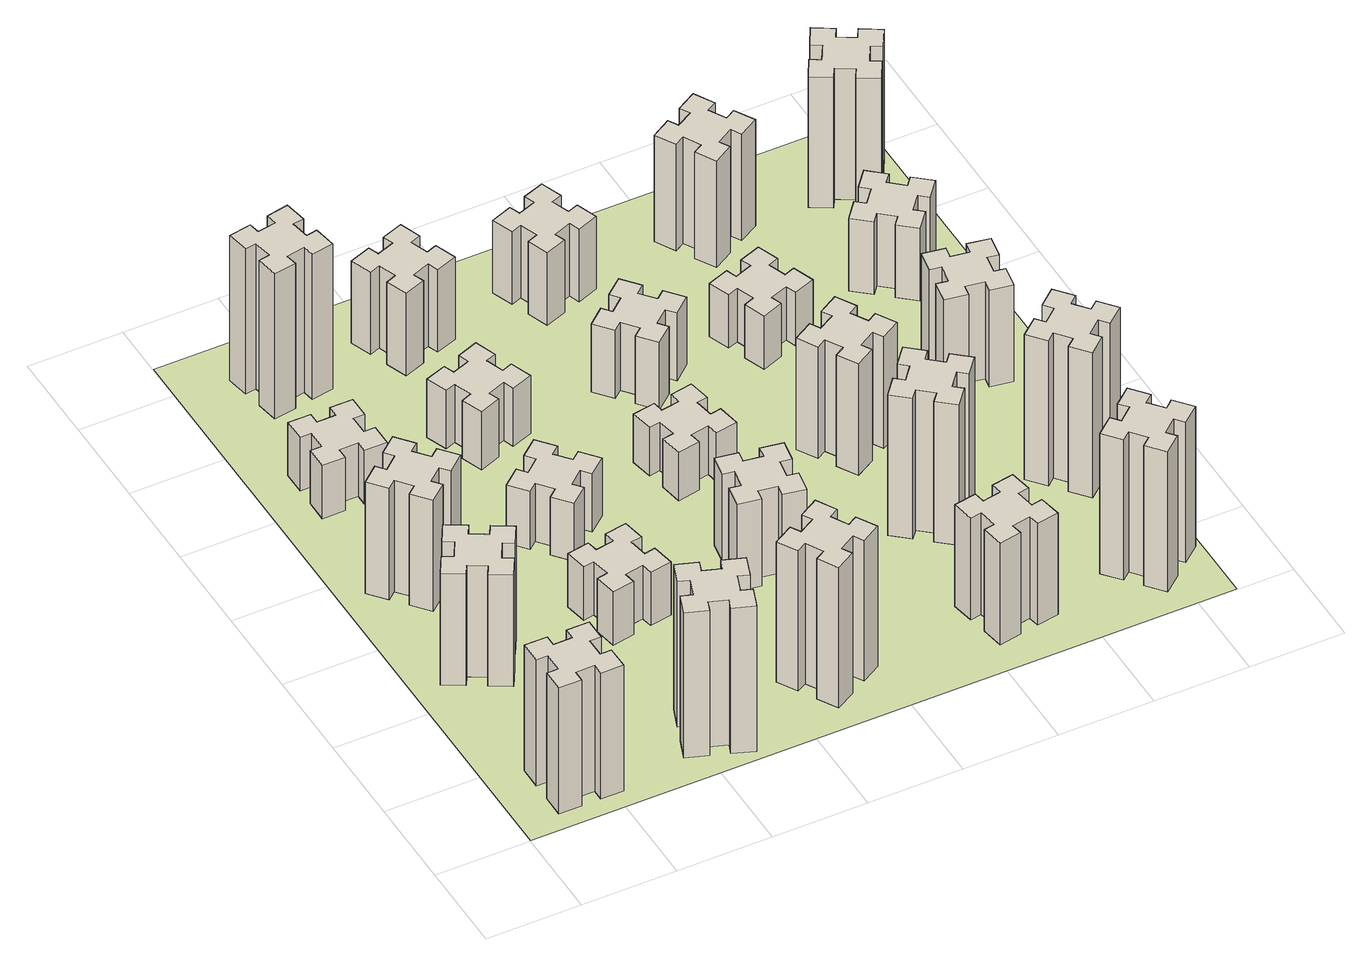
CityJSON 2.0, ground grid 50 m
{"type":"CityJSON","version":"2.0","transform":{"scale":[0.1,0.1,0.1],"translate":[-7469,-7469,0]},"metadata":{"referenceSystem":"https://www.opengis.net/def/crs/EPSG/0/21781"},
"CityObjects":{
"building1":{"type":"Building","attributes":{"class":"1000","function":"1000","usage":"1000","yearOfConstruction":2016,"roofType":"1000","measuredHeight":78,"storeysAboveGround":30,"storeysBelowGround":0},"geometry":[{"type":"Solid","lod":"1","boundaries":[[[[0,1,2,3,4,5,6,7,8,9,10,11,12,13,14,15,16,17,18,19]],[[17,16,20,21]],[[16,15,22,20]],[[15,14,23,22]],[[14,13,24,23]],[[13,12,25,24]],[[12,11,26,25]],[[11,10,27,26]],[[10,9,28,27]],[[9,8,29,28]],[[8,7,30,29]],[[7,6,31,30]],[[6,5,32,31]],[[5,4,33,32]],[[4,3,34,33]],[[3,2,35,34]],[[2,1,36,35]],[[1,0,37,36]],[[0,19,38,37]],[[19,18,39,38]],[[18,17,21,39]],[[24,25,26,27,28,29,30,31,32,33,34,35,36,37,38,39,21,20,22,23]]]]}]},
"building2":{"type":"Building","attributes":{"class":"1000","function":"1000","usage":"1000","yearOfConstruction":2016,"roofType":"1000","measuredHeight":69,"storeysAboveGround":30,"storeysBelowGround":0},"geometry":[{"type":"Solid","lod":"1","boundaries":[[[[40,41,42,43,44,45,46,47,48,49,50,51,52,53,54,55,56,57,58,59]],[[57,56,60,61]],[[56,55,62,60]],[[55,54,63,62]],[[54,53,64,63]],[[53,52,65,64]],[[52,51,66,65]],[[51,50,67,66]],[[50,49,68,67]],[[49,48,69,68]],[[48,47,70,69]],[[47,46,71,70]],[[46,45,72,71]],[[45,44,73,72]],[[44,43,74,73]],[[43,42,75,74]],[[42,41,76,75]],[[41,40,77,76]],[[40,59,78,77]],[[59,58,79,78]],[[58,57,61,79]],[[64,65,66,67,68,69,70,71,72,73,74,75,76,77,78,79,61,60,62,63]]]]}]},
"building3":{"type":"Building","attributes":{"class":"1000","function":"1000","usage":"1000","yearOfConstruction":2016,"roofType":"1000","measuredHeight":69,"storeysAboveGround":30,"storeysBelowGround":0},"geometry":[{"type":"Solid","lod":"1","boundaries":[[[[80,81,82,83,84,85,86,87,88,89,90,91,92,93,94,95,96,97,98,99]],[[97,96,100,101]],[[96,95,102,100]],[[95,94,103,102]],[[94,93,104,103]],[[93,92,105,104]],[[92,91,106,105]],[[91,90,107,106]],[[90,89,108,107]],[[89,88,109,108]],[[88,87,110,109]],[[87,86,111,110]],[[86,85,112,111]],[[85,84,113,112]],[[84,83,114,113]],[[83,82,115,114]],[[82,81,116,115]],[[81,80,117,116]],[[80,99,118,117]],[[99,98,119,118]],[[98,97,101,119]],[[104,105,106,107,108,109,110,111,112,113,114,115,116,117,118,119,101,100,102,103]]]]}]},
"building4":{"type":"Building","attributes":{"class":"1000","function":"1000","usage":"1000","yearOfConstruction":2016,"roofType":"1000","measuredHeight":33,"storeysAboveGround":30,"storeysBelowGround":0},"geometry":[{"type":"Solid","lod":"1","boundaries":[[[[120,121,122,123,124,125,126,127,128,129,130,131,132,133,134,135,136,137,138,139]],[[137,136,140,141]],[[136,135,142,140]],[[135,134,143,142]],[[134,133,144,143]],[[133,132,145,144]],[[132,131,146,145]],[[131,130,147,146]],[[130,129,148,147]],[[129,128,149,148]],[[128,127,150,149]],[[127,126,151,150]],[[126,125,152,151]],[[125,124,153,152]],[[124,123,154,153]],[[123,122,155,154]],[[122,121,156,155]],[[121,120,157,156]],[[120,139,158,157]],[[139,138,159,158]],[[138,137,141,159]],[[144,145,146,147,148,149,150,151,152,153,154,155,156,157,158,159,141,140,142,143]]]]}]},
"building5":{"type":"Building","attributes":{"class":"1000","function":"1000","usage":"1000","yearOfConstruction":2016,"roofType":"1000","measuredHeight":90,"storeysAboveGround":30,"storeysBelowGround":0},"geometry":[{"type":"Solid","lod":"1","boundaries":[[[[160,161,162,163,164,165,166,167,168,169,170,171,172,173,174,175,176,177,178,179]],[[177,176,180,181]],[[176,175,182,180]],[[175,174,183,182]],[[174,173,184,183]],[[173,172,185,184]],[[172,171,186,185]],[[171,170,187,186]],[[170,169,188,187]],[[169,168,189,188]],[[168,167,190,189]],[[167,166,191,190]],[[166,165,192,191]],[[165,164,193,192]],[[164,163,194,193]],[[163,162,195,194]],[[162,161,196,195]],[[161,160,197,196]],[[160,179,198,197]],[[179,178,199,198]],[[178,177,181,199]],[[184,185,186,187,188,189,190,191,192,193,194,195,196,197,198,199,181,180,182,183]]]]}]},
"building6":{"type":"Building","attributes":{"class":"1000","function":"1000","usage":"1000","yearOfConstruction":2016,"roofType":"1000","measuredHeight":90,"storeysAboveGround":30,"storeysBelowGround":0},"geometry":[{"type":"Solid","lod":"1","boundaries":[[[[200,201,202,203,204,205,206,207,208,209,210,211,212,213,214,215,216,217,218,219]],[[217,216,220,221]],[[216,215,222,220]],[[215,214,223,222]],[[214,213,224,223]],[[213,212,225,224]],[[212,211,226,225]],[[211,210,227,226]],[[210,209,228,227]],[[209,208,229,228]],[[208,207,230,229]],[[207,206,231,230]],[[206,205,232,231]],[[205,204,233,232]],[[204,203,234,233]],[[203,202,235,234]],[[202,201,236,235]],[[201,200,237,236]],[[200,219,238,237]],[[219,218,239,238]],[[218,217,221,239]],[[224,225,226,227,228,229,230,231,232,233,234,235,236,237,238,239,221,220,222,223]]]]}]},
"building7":{"type":"Building","attributes":{"class":"1000","function":"1000","usage":"1000","yearOfConstruction":2016,"roofType":"1000","measuredHeight":33,"storeysAboveGround":30,"storeysBelowGround":0},"geometry":[{"type":"Solid","lod":"1","boundaries":[[[[240,241,242,243,244,245,246,247,248,249,250,251,252,253,254,255,256,257,258,259]],[[257,256,260,261]],[[256,255,262,260]],[[255,254,263,262]],[[254,253,264,263]],[[253,252,265,264]],[[252,251,266,265]],[[251,250,267,266]],[[250,249,268,267]],[[249,248,269,268]],[[248,247,270,269]],[[247,246,271,270]],[[246,245,272,271]],[[245,244,273,272]],[[244,243,274,273]],[[243,242,275,274]],[[242,241,276,275]],[[241,240,277,276]],[[240,259,278,277]],[[259,258,279,278]],[[258,257,261,279]],[[264,265,266,267,268,269,270,271,272,273,274,275,276,277,278,279,261,260,262,263]]]]}]},
"building8":{"type":"Building","attributes":{"class":"1000","function":"1000","usage":"1000","yearOfConstruction":2016,"roofType":"1000","measuredHeight":36,"storeysAboveGround":30,"storeysBelowGround":0},"geometry":[{"type":"Solid","lod":"1","boundaries":[[[[280,281,282,283,284,285,286,287,288,289,290,291,292,293,294,295,296,297,298,299]],[[297,296,300,301]],[[296,295,302,300]],[[295,294,303,302]],[[294,293,304,303]],[[293,292,305,304]],[[292,291,306,305]],[[291,290,307,306]],[[290,289,308,307]],[[289,288,309,308]],[[288,287,310,309]],[[287,286,311,310]],[[286,285,312,311]],[[285,284,313,312]],[[284,283,314,313]],[[283,282,315,314]],[[282,281,316,315]],[[281,280,317,316]],[[280,299,318,317]],[[299,298,319,318]],[[298,297,301,319]],[[304,305,306,307,308,309,310,311,312,313,314,315,316,317,318,319,301,300,302,303]]]]}]},
"building9":{"type":"Building","attributes":{"class":"1000","function":"1000","usage":"1000","yearOfConstruction":2016,"roofType":"1000","measuredHeight":87,"storeysAboveGround":30,"storeysBelowGround":0},"geometry":[{"type":"Solid","lod":"1","boundaries":[[[[320,321,322,323,324,325,326,327,328,329,330,331,332,333,334,335,336,337,338,339]],[[337,336,340,341]],[[336,335,342,340]],[[335,334,343,342]],[[334,333,344,343]],[[333,332,345,344]],[[332,331,346,345]],[[331,330,347,346]],[[330,329,348,347]],[[329,328,349,348]],[[328,327,350,349]],[[327,326,351,350]],[[326,325,352,351]],[[325,324,353,352]],[[324,323,354,353]],[[323,322,355,354]],[[322,321,356,355]],[[321,320,357,356]],[[320,339,358,357]],[[339,338,359,358]],[[338,337,341,359]],[[344,345,346,347,348,349,350,351,352,353,354,355,356,357,358,359,341,340,342,343]]]]}]},
"building10":{"type":"Building","attributes":{"class":"1000","function":"1000","usage":"1000","yearOfConstruction":2016,"roofType":"1000","measuredHeight":36,"storeysAboveGround":30,"storeysBelowGround":0},"geometry":[{"type":"Solid","lod":"1","boundaries":[[[[360,361,362,363,364,365,366,367,368,369,370,371,372,373,374,375,376,377,378,379]],[[377,376,380,381]],[[376,375,382,380]],[[375,374,383,382]],[[374,373,384,383]],[[373,372,385,384]],[[372,371,386,385]],[[371,370,387,386]],[[370,369,388,387]],[[369,368,389,388]],[[368,367,390,389]],[[367,366,391,390]],[[366,365,392,391]],[[365,364,393,392]],[[364,363,394,393]],[[363,362,395,394]],[[362,361,396,395]],[[361,360,397,396]],[[360,379,398,397]],[[379,378,399,398]],[[378,377,381,399]],[[384,385,386,387,388,389,390,391,392,393,394,395,396,397,398,399,381,380,382,383]]]]}]},
"building11":{"type":"Building","attributes":{"class":"1000","function":"1000","usage":"1000","yearOfConstruction":2016,"roofType":"1000","measuredHeight":51,"storeysAboveGround":30,"storeysBelowGround":0},"geometry":[{"type":"Solid","lod":"1","boundaries":[[[[400,401,402,403,404,405,406,407,408,409,410,411,412,413,414,415,416,417,418,419]],[[417,416,420,421]],[[416,415,422,420]],[[415,414,423,422]],[[414,413,424,423]],[[413,412,425,424]],[[412,411,426,425]],[[411,410,427,426]],[[410,409,428,427]],[[409,408,429,428]],[[408,407,430,429]],[[407,406,431,430]],[[406,405,432,431]],[[405,404,433,432]],[[404,403,434,433]],[[403,402,435,434]],[[402,401,436,435]],[[401,400,437,436]],[[400,419,438,437]],[[419,418,439,438]],[[418,417,421,439]],[[424,425,426,427,428,429,430,431,432,433,434,435,436,437,438,439,421,420,422,423]]]]}]},
"building12":{"type":"Building","attributes":{"class":"1000","function":"1000","usage":"1000","yearOfConstruction":2016,"roofType":"1000","measuredHeight":54,"storeysAboveGround":30,"storeysBelowGround":0},"geometry":[{"type":"Solid","lod":"1","boundaries":[[[[440,441,442,443,444,445,446,447,448,449,450,451,452,453,454,455,456,457,458,459]],[[457,456,460,461]],[[456,455,462,460]],[[455,454,463,462]],[[454,453,464,463]],[[453,452,465,464]],[[452,451,466,465]],[[451,450,467,466]],[[450,449,468,467]],[[449,448,469,468]],[[448,447,470,469]],[[447,446,471,470]],[[446,445,472,471]],[[445,444,473,472]],[[444,443,474,473]],[[443,442,475,474]],[[442,441,476,475]],[[441,440,477,476]],[[440,459,478,477]],[[459,458,479,478]],[[458,457,461,479]],[[464,465,466,467,468,469,470,471,472,473,474,475,476,477,478,479,461,460,462,463]]]]}]},
"building13":{"type":"Building","attributes":{"class":"1000","function":"1000","usage":"1000","yearOfConstruction":2016,"roofType":"1000","measuredHeight":30,"storeysAboveGround":30,"storeysBelowGround":0},"geometry":[{"type":"Solid","lod":"1","boundaries":[[[[480,481,482,483,484,485,486,487,488,489,490,491,492,493,494,495,496,497,498,499]],[[497,496,500,501]],[[496,495,502,500]],[[495,494,503,502]],[[494,493,504,503]],[[493,492,505,504]],[[492,491,506,505]],[[491,490,507,506]],[[490,489,508,507]],[[489,488,509,508]],[[488,487,510,509]],[[487,486,511,510]],[[486,485,512,511]],[[485,484,513,512]],[[484,483,514,513]],[[483,482,515,514]],[[482,481,516,515]],[[481,480,517,516]],[[480,499,518,517]],[[499,498,519,518]],[[498,497,501,519]],[[504,505,506,507,508,509,510,511,512,513,514,515,516,517,518,519,501,500,502,503]]]]}]},
"building14":{"type":"Building","attributes":{"class":"1000","function":"1000","usage":"1000","yearOfConstruction":2016,"roofType":"1000","measuredHeight":42,"storeysAboveGround":30,"storeysBelowGround":0},"geometry":[{"type":"Solid","lod":"1","boundaries":[[[[520,521,522,523,524,525,526,527,528,529,530,531,532,533,534,535,536,537,538,539]],[[537,536,540,541]],[[536,535,542,540]],[[535,534,543,542]],[[534,533,544,543]],[[533,532,545,544]],[[532,531,546,545]],[[531,530,547,546]],[[530,529,548,547]],[[529,528,549,548]],[[528,527,550,549]],[[527,526,551,550]],[[526,525,552,551]],[[525,524,553,552]],[[524,523,554,553]],[[523,522,555,554]],[[522,521,556,555]],[[521,520,557,556]],[[520,539,558,557]],[[539,538,559,558]],[[538,537,541,559]],[[544,545,546,547,548,549,550,551,552,553,554,555,556,557,558,559,541,540,542,543]]]]}]},
"building15":{"type":"Building","attributes":{"class":"1000","function":"1000","usage":"1000","yearOfConstruction":2016,"roofType":"1000","measuredHeight":63,"storeysAboveGround":30,"storeysBelowGround":0},"geometry":[{"type":"Solid","lod":"1","boundaries":[[[[560,561,562,563,564,565,566,567,568,569,570,571,572,573,574,575,576,577,578,579]],[[577,576,580,581]],[[576,575,582,580]],[[575,574,583,582]],[[574,573,584,583]],[[573,572,585,584]],[[572,571,586,585]],[[571,570,587,586]],[[570,569,588,587]],[[569,568,589,588]],[[568,567,590,589]],[[567,566,591,590]],[[566,565,592,591]],[[565,564,593,592]],[[564,563,594,593]],[[563,562,595,594]],[[562,561,596,595]],[[561,560,597,596]],[[560,579,598,597]],[[579,578,599,598]],[[578,577,581,599]],[[584,585,586,587,588,589,590,591,592,593,594,595,596,597,598,599,581,580,582,583]]]]}]},
"building16":{"type":"Building","attributes":{"class":"1000","function":"1000","usage":"1000","yearOfConstruction":2016,"roofType":"1000","measuredHeight":45,"storeysAboveGround":30,"storeysBelowGround":0},"geometry":[{"type":"Solid","lod":"1","boundaries":[[[[600,601,602,603,604,605,606,607,608,609,610,611,612,613,614,615,616,617,618,619]],[[617,616,620,621]],[[616,615,622,620]],[[615,614,623,622]],[[614,613,624,623]],[[613,612,625,624]],[[612,611,626,625]],[[611,610,627,626]],[[610,609,628,627]],[[609,608,629,628]],[[608,607,630,629]],[[607,606,631,630]],[[606,605,632,631]],[[605,604,633,632]],[[604,603,634,633]],[[603,602,635,634]],[[602,601,636,635]],[[601,600,637,636]],[[600,619,638,637]],[[619,618,639,638]],[[618,617,621,639]],[[624,625,626,627,628,629,630,631,632,633,634,635,636,637,638,639,621,620,622,623]]]]}]},
"building17":{"type":"Building","attributes":{"class":"1000","function":"1000","usage":"1000","yearOfConstruction":2016,"roofType":"1000","measuredHeight":87,"storeysAboveGround":30,"storeysBelowGround":0},"geometry":[{"type":"Solid","lod":"1","boundaries":[[[[640,641,642,643,644,645,646,647,648,649,650,651,652,653,654,655,656,657,658,659]],[[657,656,660,661]],[[656,655,662,660]],[[655,654,663,662]],[[654,653,664,663]],[[653,652,665,664]],[[652,651,666,665]],[[651,650,667,666]],[[650,649,668,667]],[[649,648,669,668]],[[648,647,670,669]],[[647,646,671,670]],[[646,645,672,671]],[[645,644,673,672]],[[644,643,674,673]],[[643,642,675,674]],[[642,641,676,675]],[[641,640,677,676]],[[640,659,678,677]],[[659,658,679,678]],[[658,657,661,679]],[[664,665,666,667,668,669,670,671,672,673,674,675,676,677,678,679,661,660,662,663]]]]}]},
"building18":{"type":"Building","attributes":{"class":"1000","function":"1000","usage":"1000","yearOfConstruction":2016,"roofType":"1000","measuredHeight":69,"storeysAboveGround":30,"storeysBelowGround":0},"geometry":[{"type":"Solid","lod":"1","boundaries":[[[[680,681,682,683,684,685,686,687,688,689,690,691,692,693,694,695,696,697,698,699]],[[697,696,700,701]],[[696,695,702,700]],[[695,694,703,702]],[[694,693,704,703]],[[693,692,705,704]],[[692,691,706,705]],[[691,690,707,706]],[[690,689,708,707]],[[689,688,709,708]],[[688,687,710,709]],[[687,686,711,710]],[[686,685,712,711]],[[685,684,713,712]],[[684,683,714,713]],[[683,682,715,714]],[[682,681,716,715]],[[681,680,717,716]],[[680,699,718,717]],[[699,698,719,718]],[[698,697,701,719]],[[704,705,706,707,708,709,710,711,712,713,714,715,716,717,718,719,701,700,702,703]]]]}]},
"building19":{"type":"Building","attributes":{"class":"1000","function":"1000","usage":"1000","yearOfConstruction":2016,"roofType":"1000","measuredHeight":33,"storeysAboveGround":30,"storeysBelowGround":0},"geometry":[{"type":"Solid","lod":"1","boundaries":[[[[720,721,722,723,724,725,726,727,728,729,730,731,732,733,734,735,736,737,738,739]],[[737,736,740,741]],[[736,735,742,740]],[[735,734,743,742]],[[734,733,744,743]],[[733,732,745,744]],[[732,731,746,745]],[[731,730,747,746]],[[730,729,748,747]],[[729,728,749,748]],[[728,727,750,749]],[[727,726,751,750]],[[726,725,752,751]],[[725,724,753,752]],[[724,723,754,753]],[[723,722,755,754]],[[722,721,756,755]],[[721,720,757,756]],[[720,739,758,757]],[[739,738,759,758]],[[738,737,741,759]],[[744,745,746,747,748,749,750,751,752,753,754,755,756,757,758,759,741,740,742,743]]]]}]},
"building20":{"type":"Building","attributes":{"class":"1000","function":"1000","usage":"1000","yearOfConstruction":2016,"roofType":"1000","measuredHeight":87,"storeysAboveGround":30,"storeysBelowGround":0},"geometry":[{"type":"Solid","lod":"1","boundaries":[[[[760,761,762,763,764,765,766,767,768,769,770,771,772,773,774,775,776,777,778,779]],[[777,776,780,781]],[[776,775,782,780]],[[775,774,783,782]],[[774,773,784,783]],[[773,772,785,784]],[[772,771,786,785]],[[771,770,787,786]],[[770,769,788,787]],[[769,768,789,788]],[[768,767,790,789]],[[767,766,791,790]],[[766,765,792,791]],[[765,764,793,792]],[[764,763,794,793]],[[763,762,795,794]],[[762,761,796,795]],[[761,760,797,796]],[[760,779,798,797]],[[779,778,799,798]],[[778,777,781,799]],[[784,785,786,787,788,789,790,791,792,793,794,795,796,797,798,799,781,780,782,783]]]]}]},
"building21":{"type":"Building","attributes":{"class":"1000","function":"1000","usage":"1000","yearOfConstruction":2016,"roofType":"1000","measuredHeight":66,"storeysAboveGround":30,"storeysBelowGround":0},"geometry":[{"type":"Solid","lod":"1","boundaries":[[[[800,801,802,803,804,805,806,807,808,809,810,811,812,813,814,815,816,817,818,819]],[[817,816,820,821]],[[816,815,822,820]],[[815,814,823,822]],[[814,813,824,823]],[[813,812,825,824]],[[812,811,826,825]],[[811,810,827,826]],[[810,809,828,827]],[[809,808,829,828]],[[808,807,830,829]],[[807,806,831,830]],[[806,805,832,831]],[[805,804,833,832]],[[804,803,834,833]],[[803,802,835,834]],[[802,801,836,835]],[[801,800,837,836]],[[800,819,838,837]],[[819,818,839,838]],[[818,817,821,839]],[[824,825,826,827,828,829,830,831,832,833,834,835,836,837,838,839,821,820,822,823]]]]}]},
"building22":{"type":"Building","attributes":{"class":"1000","function":"1000","usage":"1000","yearOfConstruction":2016,"roofType":"1000","measuredHeight":90,"storeysAboveGround":30,"storeysBelowGround":0},"geometry":[{"type":"Solid","lod":"1","boundaries":[[[[840,841,842,843,844,845,846,847,848,849,850,851,852,853,854,855,856,857,858,859]],[[857,856,860,861]],[[856,855,862,860]],[[855,854,863,862]],[[854,853,864,863]],[[853,852,865,864]],[[852,851,866,865]],[[851,850,867,866]],[[850,849,868,867]],[[849,848,869,868]],[[848,847,870,869]],[[847,846,871,870]],[[846,845,872,871]],[[845,844,873,872]],[[844,843,874,873]],[[843,842,875,874]],[[842,841,876,875]],[[841,840,877,876]],[[840,859,878,877]],[[859,858,879,878]],[[858,857,861,879]],[[864,865,866,867,868,869,870,871,872,873,874,875,876,877,878,879,861,860,862,863]]]]}]},
"building23":{"type":"Building","attributes":{"class":"1000","function":"1000","usage":"1000","yearOfConstruction":2016,"roofType":"1000","measuredHeight":60,"storeysAboveGround":30,"storeysBelowGround":0},"geometry":[{"type":"Solid","lod":"1","boundaries":[[[[880,881,882,883,884,885,886,887,888,889,890,891,892,893,894,895,896,897,898,899]],[[897,896,900,901]],[[896,895,902,900]],[[895,894,903,902]],[[894,893,904,903]],[[893,892,905,904]],[[892,891,906,905]],[[891,890,907,906]],[[890,889,908,907]],[[889,888,909,908]],[[888,887,910,909]],[[887,886,911,910]],[[886,885,912,911]],[[885,884,913,912]],[[884,883,914,913]],[[883,882,915,914]],[[882,881,916,915]],[[881,880,917,916]],[[880,899,918,917]],[[899,898,919,918]],[[898,897,901,919]],[[904,905,906,907,908,909,910,911,912,913,914,915,916,917,918,919,901,900,902,903]]]]}]},
"building24":{"type":"Building","attributes":{"class":"1000","function":"1000","usage":"1000","yearOfConstruction":2016,"roofType":"1000","measuredHeight":45,"storeysAboveGround":30,"storeysBelowGround":0},"geometry":[{"type":"Solid","lod":"1","boundaries":[[[[920,921,922,923,924,925,926,927,928,929,930,931,932,933,934,935,936,937,938,939]],[[937,936,940,941]],[[936,935,942,940]],[[935,934,943,942]],[[934,933,944,943]],[[933,932,945,944]],[[932,931,946,945]],[[931,930,947,946]],[[930,929,948,947]],[[929,928,949,948]],[[928,927,950,949]],[[927,926,951,950]],[[926,925,952,951]],[[925,924,953,952]],[[924,923,954,953]],[[923,922,955,954]],[[922,921,956,955]],[[921,920,957,956]],[[920,939,958,957]],[[939,938,959,958]],[[938,937,941,959]],[[944,945,946,947,948,949,950,951,952,953,954,955,956,957,958,959,941,940,942,943]]]]}]},
"building25":{"type":"Building","attributes":{"class":"1000","function":"1000","usage":"1000","yearOfConstruction":2016,"roofType":"1000","measuredHeight":81,"storeysAboveGround":30,"storeysBelowGround":0},"geometry":[{"type":"Solid","lod":"1","boundaries":[[[[960,961,962,963,964,965,966,967,968,969,970,971,972,973,974,975,976,977,978,979]],[[977,976,980,981]],[[976,975,982,980]],[[975,974,983,982]],[[974,973,984,983]],[[973,972,985,984]],[[972,971,986,985]],[[971,970,987,986]],[[970,969,988,987]],[[969,968,989,988]],[[968,967,990,989]],[[967,966,991,990]],[[966,965,992,991]],[[965,964,993,992]],[[964,963,994,993]],[[963,962,995,994]],[[962,961,996,995]],[[961,960,997,996]],[[960,979,998,997]],[[979,978,999,998]],[[978,977,981,999]],[[984,985,986,987,988,989,990,991,992,993,994,995,996,997,998,999,981,980,982,983]]]]}]},
"landuse1":{"type":"LandUse","attributes":{"name":"plot1","function":"1010"},"geometry":[{"type":"MultiSurface","lod":"1","boundaries":[[[1000,1001,1002,1003]]]}]}
},
"vertices":[
[265,325,0],[265,225,0],[205,225,0],[205,105,0],[325,105,0],[325,165,0],[425,165,0],[425,105,0],[545,105,0],[545,225,0],[485,225,0],[485,325,0],[545,325,0],[545,445,0],[425,445,0],[425,385,0],[325,385,0],[325,445,0],[205,445,0],[205,325,0],[325,385,780],[325,445,780],[425,385,780],[425,445,780],[545,445,780],[545,325,780],[485,325,780],[485,225,780],[545,225,780],[545,105,780],[425,105,780],[425,165,780],[325,165,780],[325,105,780],[205,105,780],[205,225,780],[265,225,780],[265,325,780],[205,325,780],[205,445,780],
[305,1314,0],[255,1227,0],[203,1257,0],[143,1153,0],[247,1093,0],[277,1145,0],[364,1095,0],[334,1043,0],[438,983,0],[498,1087,0],[446,1117,0],[496,1204,0],[548,1174,0],[608,1278,0],[504,1338,0],[474,1286,0],[387,1336,0],[417,1388,0],[313,1448,0],[253,1344,0],[387,1336,690],[417,1388,690],[474,1286,690],[504,1338,690],[608,1278,690],[548,1174,690],[496,1204,690],[446,1117,690],[498,1087,690],[438,983,690],[334,1043,690],[364,1095,690],[277,1145,690],[247,1093,690],[143,1153,690],[203,1257,690],[255,1227,690],[305,1314,690],[253,1344,690],[313,1448,690],
[492,1888,0],[427,1964,0],[473,2003,0],[396,2095,0],[304,2018,0],[343,1972,0],[266,1907,0],[228,1953,0],[136,1876,0],[213,1784,0],[259,1823,0],[323,1746,0],[277,1708,0],[354,1616,0],[446,1693,0],[408,1739,0],[484,1803,0],[523,1757,0],[615,1834,0],[538,1926,0],[484,1803,690],[523,1757,690],[408,1739,690],[446,1693,690],[354,1616,690],[277,1708,690],[323,1746,690],[259,1823,690],[213,1784,690],[136,1876,690],[228,1953,690],[266,1907,690],[343,1972,690],[304,2018,690],[396,2095,690],[473,2003,690],[427,1964,690],[492,1888,690],[538,1926,690],[615,1834,690],
[485,2545,0],[485,2645,0],[545,2645,0],[545,2765,0],[425,2765,0],[425,2705,0],[325,2705,0],[325,2765,0],[205,2765,0],[205,2645,0],[265,2645,0],[265,2545,0],[205,2545,0],[205,2425,0],[325,2425,0],[325,2485,0],[425,2485,0],[425,2425,0],[545,2425,0],[545,2545,0],[425,2485,330],[425,2425,330],[325,2485,330],[325,2425,330],[205,2425,330],[205,2545,330],[265,2545,330],[265,2645,330],[205,2645,330],[205,2765,330],[325,2765,330],[325,2705,330],[425,2705,330],[425,2765,330],[545,2765,330],[545,2645,330],[485,2645,330],[485,2545,330],[545,2545,330],[545,2425,330],
[1029,360,0],[995,266,0],[939,287,0],[897,174,0],[1010,133,0],[1031,189,0],[1125,155,0],[1104,99,0],[1217,57,0],[1258,170,0],[1202,191,0],[1236,285,0],[1292,264,0],[1333,377,0],[1220,418,0],[1200,362,0],[1106,396,0],[1127,452,0],[1014,493,0],[973,380,0],[1106,396,900],[1127,452,900],[1200,362,900],[1220,418,900],[1333,377,900],[1292,264,900],[1236,285,900],[1202,191,900],[1258,170,900],[1217,57,900],[1104,99,900],[1125,155,900],[1031,189,900],[1010,133,900],[897,174,900],[939,287,900],[995,266,900],[1029,360,900],[973,380,900],[1014,493,900],
[592,3305,0],[575,3404,0],[634,3414,0],[613,3532,0],[495,3511,0],[505,3452,0],[407,3435,0],[397,3494,0],[278,3473,0],[299,3355,0],[358,3365,0],[376,3267,0],[317,3257,0],[337,3138,0],[456,3159,0],[445,3218,0],[544,3236,0],[554,3177,0],[672,3197,0],[651,3316,0],[544,3236,900],[554,3177,900],[445,3218,900],[456,3159,900],[337,3138,900],[317,3257,900],[376,3267,900],[358,3365,900],[299,3355,900],[278,3473,900],[397,3494,900],[407,3435,900],[505,3452,900],[495,3511,900],[613,3532,900],[634,3414,900],[575,3404,900],[592,3305,900],[651,3316,900],[672,3197,900],
[1232,1185,0],[1215,1284,0],[1274,1294,0],[1253,1412,0],[1135,1391,0],[1145,1332,0],[1047,1315,0],[1037,1374,0],[918,1353,0],[939,1235,0],[998,1245,0],[1016,1147,0],[957,1137,0],[977,1018,0],[1096,1039,0],[1085,1098,0],[1184,1116,0],[1194,1057,0],[1312,1077,0],[1291,1196,0],[1184,1116,330],[1194,1057,330],[1085,1098,330],[1096,1039,330],[977,1018,330],[957,1137,330],[1016,1147,330],[998,1245,330],[939,1235,330],[918,1353,330],[1037,1374,330],[1047,1315,330],[1145,1332,330],[1135,1391,330],[1253,1412,330],[1274,1294,330],[1215,1284,330],[1232,1185,330],[1291,1196,330],[1312,1077,330],
[1083,1972,0],[1006,1907,0],[968,1953,0],[876,1876,0],[953,1784,0],[999,1823,0],[1063,1746,0],[1017,1708,0],[1094,1616,0],[1186,1693,0],[1148,1739,0],[1224,1803,0],[1263,1757,0],[1355,1834,0],[1278,1926,0],[1232,1888,0],[1167,1964,0],[1213,2003,0],[1136,2095,0],[1044,2018,0],[1167,1964,360],[1213,2003,360],[1232,1888,360],[1278,1926,360],[1355,1834,360],[1263,1757,360],[1224,1803,360],[1148,1739,360],[1186,1693,360],[1094,1616,360],[1017,1708,360],[1063,1746,360],[999,1823,360],[953,1784,360],[876,1876,360],[968,1953,360],[1006,1907,360],[1083,1972,360],[1044,2018,360],[1136,2095,360],
[1744,496,0],[1657,446,0],[1627,498,0],[1523,438,0],[1583,334,0],[1635,364,0],[1685,277,0],[1633,247,0],[1693,143,0],[1797,203,0],[1767,255,0],[1854,305,0],[1884,253,0],[1988,313,0],[1928,417,0],[1876,387,0],[1826,474,0],[1878,504,0],[1818,608,0],[1714,548,0],[1826,474,870],[1878,504,870],[1876,387,870],[1928,417,870],[1988,313,870],[1884,253,870],[1854,305,870],[1767,255,870],[1797,203,870],[1693,143,870],[1633,247,870],[1685,277,870],[1635,364,870],[1583,334,870],[1523,438,870],[1627,498,870],[1657,446,870],[1744,496,870],[1714,548,870],[1818,608,870],
[1106,2475,0],[1200,2509,0],[1220,2453,0],[1333,2494,0],[1292,2607,0],[1236,2586,0],[1202,2680,0],[1258,2700,0],[1217,2813,0],[1104,2772,0],[1125,2716,0],[1031,2682,0],[1010,2738,0],[897,2697,0],[939,2584,0],[995,2605,0],[1029,2511,0],[973,2490,0],[1014,2377,0],[1127,2419,0],[1029,2511,360],[973,2490,360],[995,2605,360],[939,2584,360],[897,2697,360],[1010,2738,360],[1031,2682,360],[1125,2716,360],[1104,2772,360],[1217,2813,360],[1258,2700,360],[1202,2680,360],[1236,2586,360],[1292,2607,360],[1333,2494,360],[1220,2453,360],[1200,2509,360],[1106,2475,360],[1127,2419,360],[1014,2377,360],
[1125,3456,0],[1031,3422,0],[1010,3478,0],[897,3437,0],[939,3324,0],[995,3345,0],[1029,3251,0],[973,3230,0],[1014,3117,0],[1127,3159,0],[1106,3215,0],[1200,3249,0],[1220,3193,0],[1333,3234,0],[1292,3347,0],[1236,3326,0],[1202,3420,0],[1258,3440,0],[1217,3553,0],[1104,3512,0],[1202,3420,510],[1258,3440,510],[1236,3326,510],[1292,3347,510],[1333,3234,510],[1220,3193,510],[1200,3249,510],[1106,3215,510],[1127,3159,510],[1014,3117,510],[973,3230,510],[1029,3251,510],[995,3345,510],[939,3324,510],[897,3437,510],[1010,3478,510],[1031,3422,510],[1125,3456,510],[1104,3512,510],[1217,3553,510],
[1955,1147,0],[1972,1245,0],[2031,1235,0],[2052,1353,0],[1934,1374,0],[1924,1315,0],[1825,1332,0],[1836,1391,0],[1717,1412,0],[1697,1294,0],[1756,1284,0],[1738,1185,0],[1679,1196,0],[1658,1077,0],[1777,1057,0],[1787,1116,0],[1885,1098,0],[1875,1039,0],[1993,1018,0],[2014,1137,0],[1885,1098,540],[1875,1039,540],[1787,1116,540],[1777,1057,540],[1658,1077,540],[1679,1196,540],[1738,1185,540],[1756,1284,540],[1697,1294,540],[1717,1412,540],[1836,1391,540],[1825,1332,540],[1924,1315,540],[1934,1374,540],[2052,1353,540],[2031,1235,540],[1972,1245,540],[1955,1147,540],[2014,1137,540],[1993,1018,540],
[1972,1925,0],[1955,2024,0],[2014,2034,0],[1993,2152,0],[1875,2131,0],[1885,2072,0],[1787,2055,0],[1777,2114,0],[1658,2093,0],[1679,1975,0],[1738,1985,0],[1756,1887,0],[1697,1877,0],[1717,1758,0],[1836,1779,0],[1825,1838,0],[1924,1856,0],[1934,1797,0],[2052,1817,0],[2031,1936,0],[1924,1856,300],[1934,1797,300],[1825,1838,300],[1836,1779,300],[1717,1758,300],[1697,1877,300],[1756,1887,300],[1738,1985,300],[1679,1975,300],[1658,2093,300],[1777,2114,300],[1787,2055,300],[1885,2072,300],[1875,2131,300],[1993,2152,300],[2014,2034,300],[1955,2024,300],[1972,1925,300],[2031,1936,300],[2052,1817,300],
[1988,2479,0],[2064,2543,0],[2103,2497,0],[2195,2574,0],[2118,2666,0],[2072,2628,0],[2007,2704,0],[2053,2743,0],[1976,2835,0],[1884,2758,0],[1923,2712,0],[1846,2647,0],[1808,2693,0],[1716,2616,0],[1793,2524,0],[1839,2563,0],[1903,2486,0],[1857,2448,0],[1934,2356,0],[2026,2433,0],[1903,2486,420],[1857,2448,420],[1839,2563,420],[1793,2524,420],[1716,2616,420],[1808,2693,420],[1846,2647,420],[1923,2712,420],[1884,2758,420],[1976,2835,420],[2053,2743,420],[2007,2704,420],[2072,2628,420],[2118,2666,420],[2195,2574,420],[2103,2497,420],[2064,2543,420],[1988,2479,420],[2026,2433,420],[1934,2356,420],
[2665,258,0],[2764,276,0],[2774,217,0],[2892,237,0],[2871,356,0],[2812,345,0],[2795,444,0],[2854,454,0],[2833,572,0],[2715,551,0],[2725,492,0],[2627,475,0],[2617,534,0],[2498,513,0],[2519,395,0],[2578,405,0],[2596,307,0],[2537,297,0],[2557,178,0],[2676,199,0],[2596,307,630],[2537,297,630],[2578,405,630],[2519,395,630],[2498,513,630],[2617,534,630],[2627,475,630],[2725,492,630],[2715,551,630],[2833,572,630],[2854,454,630],[2795,444,630],[2812,345,630],[2871,356,630],[2892,237,630],[2774,217,630],[2764,276,630],[2665,258,630],[2676,199,630],[2557,178,630],
[1865,3456,0],[1771,3422,0],[1750,3478,0],[1637,3437,0],[1679,3324,0],[1735,3345,0],[1769,3251,0],[1713,3230,0],[1754,3117,0],[1867,3159,0],[1846,3215,0],[1940,3249,0],[1960,3193,0],[2073,3234,0],[2032,3347,0],[1976,3326,0],[1942,3420,0],[1998,3440,0],[1957,3553,0],[1844,3512,0],[1942,3420,450],[1998,3440,450],[1976,3326,450],[2032,3347,450],[2073,3234,450],[1960,3193,450],[1940,3249,450],[1846,3215,450],[1867,3159,450],[1754,3117,450],[1713,3230,450],[1769,3251,450],[1735,3345,450],[1679,3324,450],[1637,3437,450],[1750,3478,450],[1771,3422,450],[1865,3456,450],[1844,3512,450],[1957,3553,450],
[2804,1167,0],[2728,1232,0],[2766,1278,0],[2674,1355,0],[2597,1263,0],[2643,1224,0],[2579,1148,0],[2533,1186,0],[2456,1094,0],[2548,1017,0],[2586,1063,0],[2663,999,0],[2624,953,0],[2716,876,0],[2793,968,0],[2747,1006,0],[2812,1083,0],[2858,1044,0],[2935,1136,0],[2843,1213,0],[2812,1083,870],[2858,1044,870],[2747,1006,870],[2793,968,870],[2716,876,870],[2624,953,870],[2663,999,870],[2586,1063,870],[2548,1017,870],[2456,1094,870],[2533,1186,870],[2579,1148,870],[2643,1224,870],[2597,1263,870],[2674,1355,870],[2766,1278,870],[2728,1232,870],[2804,1167,870],[2843,1213,870],[2935,1136,870],
[2475,1744,0],[2525,1657,0],[2473,1627,0],[2533,1523,0],[2637,1583,0],[2607,1635,0],[2694,1685,0],[2724,1633,0],[2828,1693,0],[2768,1797,0],[2716,1767,0],[2666,1854,0],[2718,1884,0],[2658,1988,0],[2554,1928,0],[2584,1876,0],[2497,1826,0],[2467,1878,0],[2363,1818,0],[2423,1714,0],[2497,1826,690],[2467,1878,690],[2584,1876,690],[2554,1928,690],[2658,1988,690],[2718,1884,690],[2666,1854,690],[2716,1767,690],[2768,1797,690],[2828,1693,690],[2724,1633,690],[2694,1685,690],[2607,1635,690],[2637,1583,690],[2533,1523,690],[2473,1627,690],[2525,1657,690],[2475,1744,690],[2423,1714,690],[2363,1818,690],
[2586,2475,0],[2680,2509,0],[2700,2453,0],[2813,2494,0],[2772,2607,0],[2716,2586,0],[2682,2680,0],[2738,2700,0],[2697,2813,0],[2584,2772,0],[2605,2716,0],[2511,2682,0],[2490,2738,0],[2377,2697,0],[2419,2584,0],[2475,2605,0],[2509,2511,0],[2453,2490,0],[2494,2377,0],[2607,2419,0],[2509,2511,330],[2453,2490,330],[2475,2605,330],[2419,2584,330],[2377,2697,330],[2490,2738,330],[2511,2682,330],[2605,2716,330],[2584,2772,330],[2697,2813,330],[2738,2700,330],[2682,2680,330],[2716,2586,330],[2772,2607,330],[2813,2494,330],[2700,2453,330],[2680,2509,330],[2586,2475,330],[2607,2419,330],[2494,2377,330],
[3468,259,0],[3544,323,0],[3583,277,0],[3675,354,0],[3598,446,0],[3552,408,0],[3487,484,0],[3533,523,0],[3456,615,0],[3364,538,0],[3403,492,0],[3326,427,0],[3288,473,0],[3196,396,0],[3273,304,0],[3319,343,0],[3383,266,0],[3337,228,0],[3414,136,0],[3506,213,0],[3383,266,870],[3337,228,870],[3319,343,870],[3273,304,870],[3196,396,870],[3288,473,870],[3326,427,870],[3403,492,870],[3364,538,870],[3456,615,870],[3533,523,870],[3487,484,870],[3552,408,870],[3598,446,870],[3675,354,870],[3583,277,870],[3544,323,870],[3468,259,870],[3506,213,870],[3414,136,870],
[2684,3456,0],[2597,3406,0],[2567,3458,0],[2463,3398,0],[2523,3294,0],[2575,3324,0],[2625,3237,0],[2573,3207,0],[2633,3103,0],[2737,3163,0],[2707,3215,0],[2794,3265,0],[2824,3213,0],[2928,3273,0],[2868,3377,0],[2816,3347,0],[2766,3434,0],[2818,3464,0],[2758,3568,0],[2654,3508,0],[2766,3434,660],[2818,3464,660],[2816,3347,660],[2868,3377,660],[2928,3273,660],[2824,3213,660],[2794,3265,660],[2707,3215,660],[2737,3163,660],[2633,3103,660],[2573,3207,660],[2625,3237,660],[2575,3324,660],[2523,3294,660],[2463,3398,660],[2567,3458,660],[2597,3406,660],[2684,3456,660],[2654,3508,660],[2758,3568,660],
[3552,1148,0],[3487,1224,0],[3533,1263,0],[3456,1355,0],[3364,1278,0],[3403,1232,0],[3326,1167,0],[3288,1213,0],[3196,1136,0],[3273,1044,0],[3319,1083,0],[3383,1006,0],[3337,968,0],[3414,876,0],[3506,953,0],[3468,999,0],[3544,1063,0],[3583,1017,0],[3675,1094,0],[3598,1186,0],[3544,1063,900],[3583,1017,900],[3468,999,900],[3506,953,900],[3414,876,900],[3337,968,900],[3383,1006,900],[3319,1083,900],[3273,1044,900],[3196,1136,900],[3288,1213,900],[3326,1167,900],[3403,1232,900],[3364,1278,900],[3456,1355,900],[3533,1263,900],[3487,1224,900],[3552,1148,900],[3598,1186,900],[3675,1094,900],
[3267,1856,0],[3365,1838,0],[3355,1779,0],[3473,1758,0],[3494,1877,0],[3435,1887,0],[3452,1985,0],[3511,1975,0],[3532,2093,0],[3414,2114,0],[3404,2055,0],[3305,2072,0],[3316,2131,0],[3197,2152,0],[3177,2034,0],[3236,2024,0],[3218,1925,0],[3159,1936,0],[3138,1817,0],[3257,1797,0],[3218,1925,600],[3159,1936,600],[3236,2024,600],[3177,2034,600],[3197,2152,600],[3316,2131,600],[3305,2072,600],[3404,2055,600],[3414,2114,600],[3532,2093,600],[3511,1975,600],[3452,1985,600],[3435,1887,600],[3494,1877,600],[3473,1758,600],[3355,1779,600],[3365,1838,600],[3267,1856,600],[3257,1797,600],[3138,1817,600],
[3444,2747,0],[3368,2812,0],[3406,2858,0],[3314,2935,0],[3237,2843,0],[3283,2804,0],[3219,2728,0],[3173,2766,0],[3096,2674,0],[3188,2597,0],[3226,2643,0],[3303,2579,0],[3264,2533,0],[3356,2456,0],[3433,2548,0],[3387,2586,0],[3452,2663,0],[3498,2624,0],[3575,2716,0],[3483,2793,0],[3452,2663,450],[3498,2624,450],[3387,2586,450],[3433,2548,450],[3356,2456,450],[3264,2533,450],[3303,2579,450],[3226,2643,450],[3188,2597,450],[3096,2674,450],[3173,2766,450],[3219,2728,450],[3283,2804,450],[3237,2843,450],[3314,2935,450],[3406,2858,450],[3368,2812,450],[3444,2747,450],[3483,2793,450],[3575,2716,450],
[3337,3265,0],[3424,3215,0],[3394,3163,0],[3498,3103,0],[3558,3207,0],[3506,3237,0],[3556,3324,0],[3608,3294,0],[3668,3398,0],[3564,3458,0],[3534,3406,0],[3447,3456,0],[3477,3508,0],[3373,3568,0],[3313,3464,0],[3365,3434,0],[3315,3347,0],[3263,3377,0],[3203,3273,0],[3307,3213,0],[3315,3347,810],[3263,3377,810],[3365,3434,810],[3313,3464,810],[3373,3568,810],[3477,3508,810],[3447,3456,810],[3534,3406,810],[3564,3458,810],[3668,3398,810],[3608,3294,810],[3556,3324,810],[3506,3237,810],[3558,3207,810],[3498,3103,810],[3394,3163,810],[3424,3215,810],[3337,3265,810],[3307,3213,810],[3203,3273,810],
[5,3705,0],[3705,3705,0],[3705,5,0],[5,5,0]
]}
